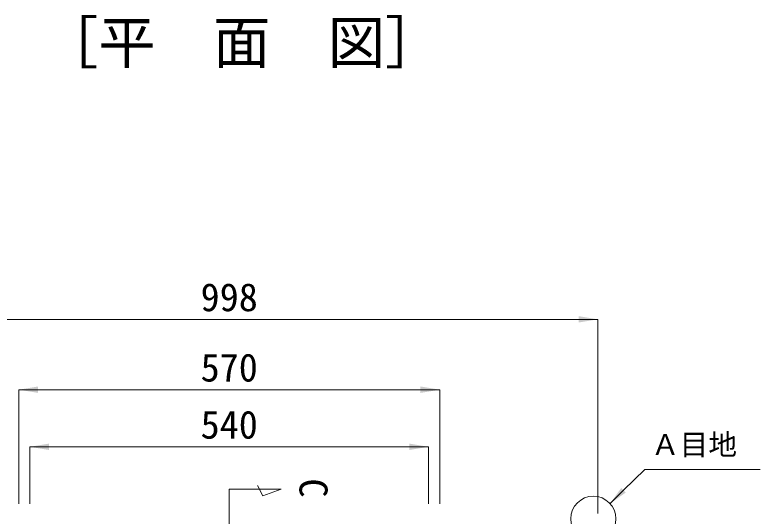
# Model space of a CAD drawing. Units: millimetres at full size. Extents: x 5964 to 125098, y -10801 to 28073.
# Drawn here: x 58834 to 59843, y 2424 to 3103 of the extents above; entities that cross this region are included whole.
import ezdxf
from ezdxf.enums import TextEntityAlignment as Align

# ---------------------------------------------------------------- set-up
doc = ezdxf.new("R2010")
doc.units = ezdxf.units.MM
doc.header["$LTSCALE"] = 19
for name, color, linetype, lineweight in [('0_2', 7, 'Continuous', 20), ('寸法引出', 7, 'Continuous', 9), ('寸法線', 7, 'Continuous', 9)]:
    doc.layers.add(name, color=color, linetype=linetype, lineweight=lineweight)
doc.styles.add('ＭＳ ゴシック', font='')
doc.styles.get('ＭＳ ゴシック').set_extended_font_data('MS Gothic')

# ---------------------------------------------------------------- blocks, each defined once
blk = doc.blocks.new('filled_arrow')
at = {"color": 0, "linetype": 'Continuous', "lineweight": -2}
blk.add_solid([(7.5, 1.25), (0, 0), (7.5, -1.25)], dxfattribs=at)

msp = doc.modelspace()

# ---------------------------------------------------------------- linework, layer by layer
at = {"layer": '寸法引出'}
msp.add_circle((59617.32, 2420.36), 30.52, dxfattribs=at)
at = {"layer": '寸法線'}
for p, q in [((58625.32, 2690.37), (59623.33, 2690.37)), ((59623.33, 2427.36), (59623.33, 2690.37)), ((59409.32, 2595.08), (58839.32, 2595.08)), ((58839.32, 2440.36), (58839.32, 2595.08)), ((59409.32, 2440.36), (59409.32, 2595.08)), ((58854.32, 2517.72), (59394.32, 2517.72)), ((58854.32, 2440.36), (58854.32, 2517.72)), ((59394.32, 2440.36), (59394.32, 2517.72)), ((59169.82, 2451.13), (59162.66, 2465.45)), ((59124.33, 2460.33), (59124.33, 2034.05)), ((59124.33, 2460.33), (59194.58, 2460.33)), ((59194.58, 2460.33), (59169.82, 2451.13))]:
    msp.add_line(p, q, dxfattribs=at)
msp.add_lwpolyline([(59639.7, 2440.63), (59658.25, 2458.85), (59686.96, 2487.05), (59843.14, 2487.05)], dxfattribs=at)

# ---------------------------------------------------------------- block references
at = {"layer": '寸法線', "xscale": 3.47, "yscale": 3.47}
for p, rotation in [((59623.33, 2690.37), 180), ((59409.32, 2595.08), 180), ((59394.32, 2517.72), 180), ((59639.7, 2440.63), 44.5)]:
    msp.add_blockref('filled_arrow', p, dxfattribs=dict(at, rotation=rotation))
for p in [(58839.32, 2595.08), (58854.32, 2517.72)]:
    msp.add_blockref('filled_arrow', p, dxfattribs=at)

# ---------------------------------------------------------------- texts
at = {"layer": '0_2', "style": 'ＭＳ ゴシック'}
for s, height, p in [('［平\u3000面\u3000図］', 56.96, (58869.3, 3019.93)), ('Ａ目地', 28.48, (59695.36, 2497.91))]:
    msp.add_text(s, height=height, dxfattribs=at).set_placement(p, align=Align.BOTTOM_LEFT)
msp.add_text('C', height=37.98, rotation=270, dxfattribs=at).set_placement((59208.07, 2474.86), align=Align.BOTTOM_LEFT)
at = {"layer": '寸法線', "style": 'ＭＳ ゴシック'}
for s, p in [('998', (59124.33, 2720.37)), ('570', (59124.32, 2625.08)), ('540', (59124.32, 2547.72))]:
    msp.add_text(s, height=37.98, dxfattribs=at).set_placement(p, align=Align.MIDDLE_CENTER)

doc.saveas('drawing.dxf')
